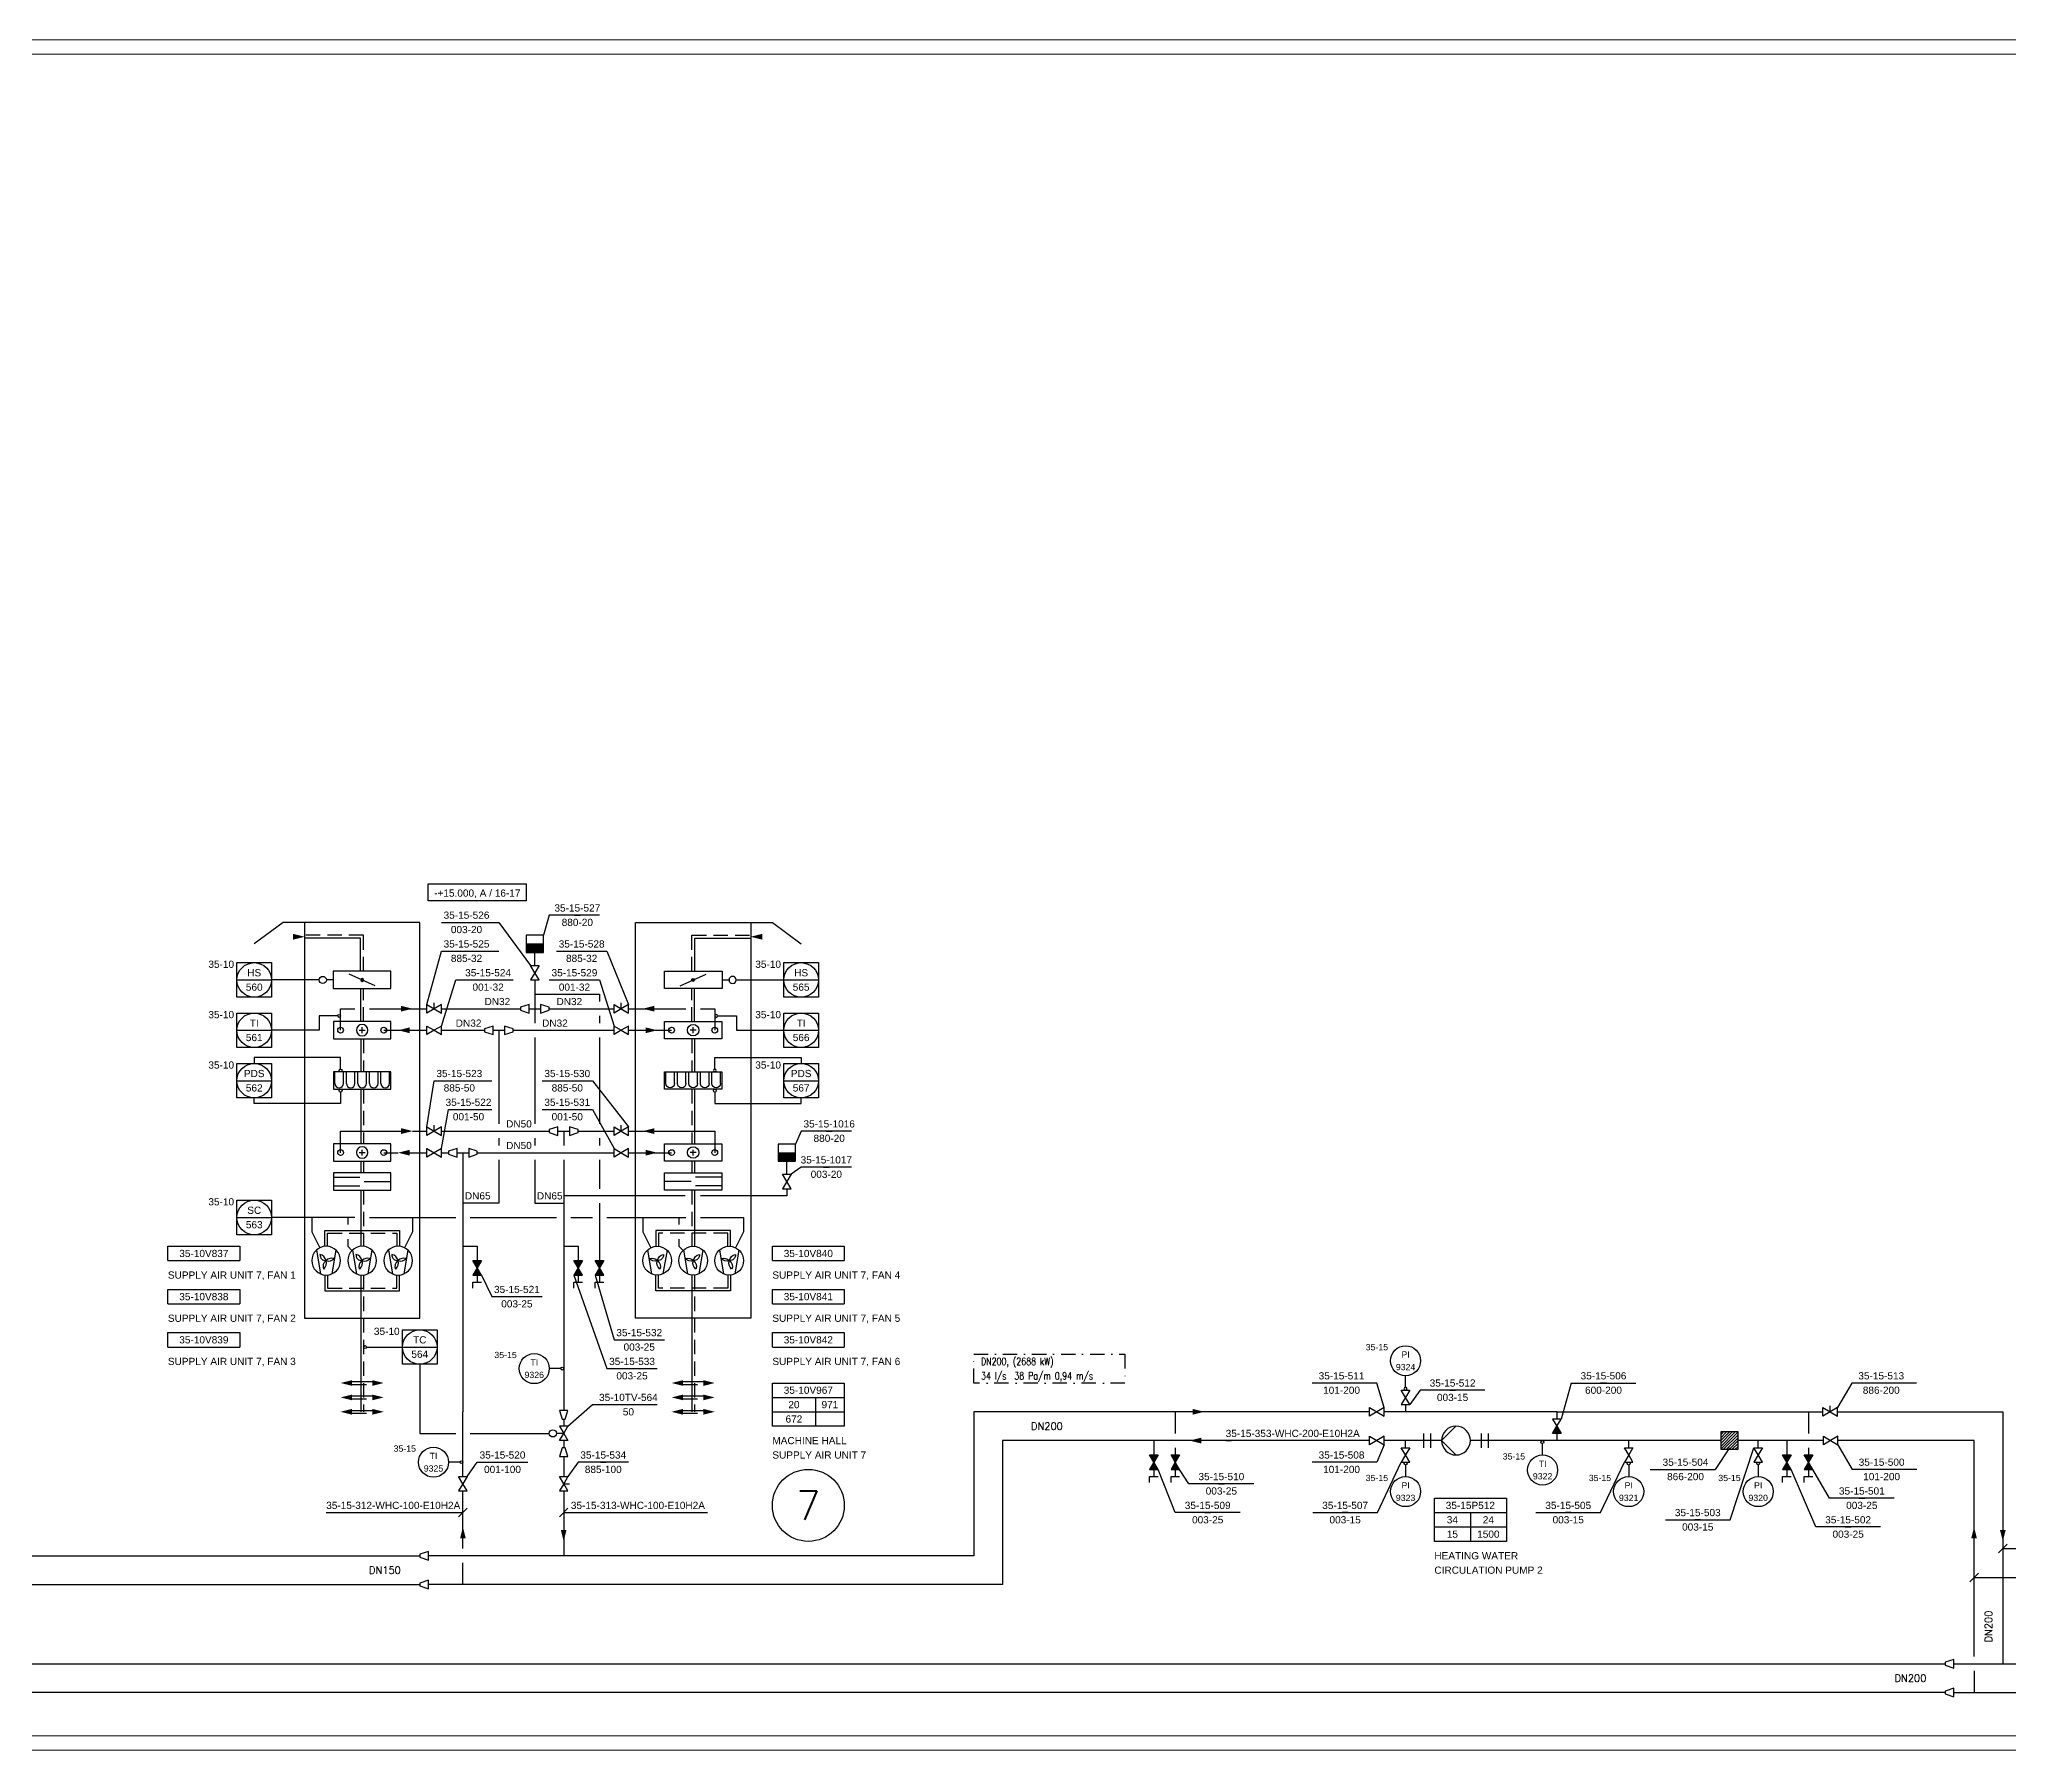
# Model space of a CAD drawing. Header units: millimetres. Extents: x 278 to 9444, y -5 to 599.
# Drawn here: x 2733 to 3417, y 0 to 594 of the extents above; entities that cross this region are included whole.
import ezdxf
from ezdxf.enums import TextEntityAlignment as Align

# ---------------------------------------------------------------- set-up
doc = ezdxf.new("R2010")
doc.units = ezdxf.units.MM
doc.header["$LTSCALE"] = 10
doc.header["$MEASUREMENT"] = 0
doc.linetypes.add('DASHDOT', pattern=[1, 0.5, -0.25, 0, -0.25])
doc.linetypes.add('DASHED', pattern=[0.75, 0.5, -0.25])
for name, color, linetype in [('P-A-SHEET', 3, 'Continuous'), ('P-AIR', 7, 'Continuous'), ('P-CVPOS', 7, 'Continuous'), ('P-FAN_POS', 7, 'Continuous'), ('P-FITTINGS', 7, 'Continuous'), ('P-HEATING_WATER', 3, 'Continuous'), ('P-INSTRPOS', 7, 'Continuous'), ('P-INSTRPOS_TEXTS', 7, 'Continuous'), ('P-INSTRU', 7, 'Continuous'), ('P-LINEPOS', 7, 'Continuous'), ('P-OTHER', 7, 'Continuous'), ('P-PUMP_POS', 7, 'Continuous'), ('P-PUMPS', 7, 'Continuous'), ('P-SYMB', 7, 'Continuous'), ('P-TEXT', 7, 'Continuous'), ('P-UNIT', 7, 'Continuous'), ('P-VALVEPOS', 7, 'Continuous'), ('P-VENTS', 7, 'Continuous'), ('P-WATER', 3, 'Continuous')]:
    doc.layers.add(name, color=color, linetype=linetype)
doc.styles.add('ARIAL', font='arial.ttf')
doc.styles.add('ROMANS', font='ROMANS.SHX')

# ---------------------------------------------------------------- blocks, each defined once
blk = doc.blocks.new('P7A5102')
at = {"color": 0, "linetype": 'ByBlock'}
for p, q in [((3, 10), (-3, 10)), ((-3, 10), (-3, -10)), ((3, -10), (3, 10)), ((-1, 0), (1, 0)), ((0, 1), (0, -1)), ((-3, -10), (3, -10))]:
    blk.add_line(p, q, dxfattribs=at)
for start, end in [(90, 270), (270, 90)]:
    blk.add_arc((0, 0), 2, start, end, dxfattribs=at)
blk = doc.blocks.new('P7A5222')
at = {"color": 0, "linetype": 'ByBlock'}
for p, q in [((-1.5, 10), (-1.5, 0.77)), ((1.5, 10), (1.5, 0.77)), ((0, -0.74), (0, -10))]:
    blk.add_line(p, q, dxfattribs=at)
blk.add_lwpolyline([(-3, 10), (-3, -10), (3, -10), (3, 10)], close=True, dxfattribs=at)
blk = doc.blocks.new('P7A0214')
at = {"color": 0, "linetype": 'ByBlock'}
for p, q in [((-3.6, 3.4), (4.6, 2)), ((-3.6, -3.4), (4.6, -2))]:
    blk.add_line(p, q, dxfattribs=at)
blk.add_lwpolyline([(0, 5, 1), (0, -5, 1)], format="xyb", close=True, dxfattribs=at)
for centre, radius, start, end in [((1.93, 2), 2.83, 164.98288, 226.8997), ((-2.2, 0.83), 2.38, 337.75098, 53.61565), ((0.88, -2.55), 2.64, 39.79777, 109.4011), ((0.4, -2.57), 2.53, 99.09028, 170.90972), ((-2, -0.17), 2, 267.13759, 2.86241), ((2, 1.33), 2.44, 214.99202, 292.24902)]:
    blk.add_arc(centre, radius, start, end, dxfattribs=at)
blk = doc.blocks.new('P7A5202')
at = {"linetype": 'Continuous'}
h = blk.add_hatch(color=0, dxfattribs=at)
edge = h.paths.add_edge_path()
edge.add_arc((0, 0), 0.5, 270, 450)
edge.add_arc((0, 0), 0.5, 90, 270)
at = {"color": 0, "linetype": 'ByBlock'}
blk.add_line((-2, -4.5), (2, 4.5), dxfattribs=at)
blk.add_lwpolyline([(3, -9.92), (3, 10.08), (-3, 10.08), (-3, -9.92)], close=True, dxfattribs=at)
at = {"color": 0, "linetype": 'Continuous'}
for start, end in [(90, 270), (270, 90)]:
    blk.add_arc((0, 0), 0.5, start, end, dxfattribs=at)
blk = doc.blocks.new('P7A5106')
at = {"color": 0, "linetype": 'ByBlock'}
for p, q in [((3, 10), (-3, 10)), ((-3, 10), (-3, -10)), ((-1, 9.5), (3, 9.5)), ((3, -10), (3, 10)), ((-1, 6.5), (3, 6.5)), ((-1, 5.5), (3, 5.5)), ((-1, 2.5), (3, 2.5)), ((-1, 1.5), (3, 1.5)), ((-1, -1.5), (3, -1.5)), ((-1, -2.5), (3, -2.5)), ((-1, -5.5), (3, -5.5)), ((-1, -6.5), (3, -6.5)), ((-3, -10), (3, -10)), ((-1, -9.5), (3, -9.5))]:
    blk.add_line(p, q, dxfattribs=at)
for centre in [(-1, 8), (-1, 4), (-1, 0), (-1, -4), (-1, -8)]:
    blk.add_arc(centre, 1.5, 90, 270, dxfattribs=at)
blk = doc.blocks.new('P7A1305')
at = {"color": 0, "linetype": 'ByBlock'}
blk.add_solid([(-4, -1), (-4, 1), (0, 0)], dxfattribs=at)
blk = doc.blocks.new('P7A1210')
at = {"color": 0, "linetype": 'ByBlock'}
blk.add_lwpolyline([(-3, 1.5), (-3, -1.5), (0, -0.5), (0, 0.5)], close=True, dxfattribs=at)
blk = doc.blocks.new('P7A1100')
at = {"color": 0, "linetype": 'ByBlock'}
for points in [[(-3, -1.8), (-3, 1.8), (0, 0)], [(3, -1.8), (3, 1.8), (0, 0)]]:
    blk.add_lwpolyline(points, close=True, dxfattribs=at)
blk = doc.blocks.new('CVR4349')
at = {"color": 0, "linetype": 'Continuous'}
blk.add_lwpolyline([(-1.5, 4.5, -1), (1.5, 4.5, -1), (-1.5, 4.5)], format="xyb", close=True, dxfattribs=at)
blk.add_lwpolyline([(0, 0), (0, 3)], dxfattribs=at)
at = {"layer": 'P-VENTS', "color": 0, "linetype": 'Continuous'}
for points in [[(-3, -1.8), (-3, 1.8), (0, 0)], [(3, -1.8), (3, 1.8), (0, 0)]]:
    blk.add_lwpolyline(points, close=True, dxfattribs=at)
blk = doc.blocks.new('P7A1172')
at = {"color": 0, "linetype": 'ByBlock'}
blk.add_line((0, 0), (0, 2.5), dxfattribs=at)
for points in [[(-3, 1.8), (0, 0), (-3, -1.8)], [(0, 0), (3, -1.8), (3, 1.8)]]:
    blk.add_lwpolyline(points, close=True, dxfattribs=at)
blk = doc.blocks.new('P7A1208')
at = {"color": 0, "linetype": 'ByBlock'}
for p, q in [((-3, 0), (-3, -3)), ((3, -3), (3, 0)), ((-3, -3), (3, -3))]:
    blk.add_line(p, q, dxfattribs=at)
blk.add_lwpolyline([(3, 3), (-3, 3), (-3, 0), (3, 0)], close=True, dxfattribs=at)
blk.add_solid([(-3, 0), (3, 0), (-3, -3), (3, -3)], dxfattribs=at)
blk = doc.blocks.new('PRR4AF3')
h = blk.add_hatch(color=0)
h.dxf.hatch_style = 1
h.paths.add_polyline_path([(-3, -1.8), (-3, 1.8), (0, 0)])
h.paths.add_polyline_path([(3, -1.8), (3, 1.8), (0, 0)])
at = {"layer": 'P-VENTS', "color": 0, "linetype": 'Continuous'}
for points in [[(-3, -1.8), (-3, 1.8), (0, 0)], [(3, -1.8), (3, 1.8), (0, 0)]]:
    blk.add_lwpolyline(points, close=True, dxfattribs=at)
blk = doc.blocks.new('P7A1212')
at = {"color": 0, "linetype": 'ByBlock'}
for p, q in [((0, -1.5), (0, 1.5)), ((2, -1.5), (0, -1.5))]:
    blk.add_line(p, q, dxfattribs=at)
blk = doc.blocks.new('PPI_1204A')
at = {"color": 0, "linetype": 'ByBlock'}
for p, q in [((-6, -6), (-6, 6)), ((-6, 6), (6, 6)), ((-6, 0), (6, 0)), ((6, 6), (6, -6)), ((6, -6), (-6, -6))]:
    blk.add_line(p, q, dxfattribs=at)
blk.add_circle((0, 0), 6, dxfattribs=at)
blk = doc.blocks.new('P7A1209')
at = {"color": 0, "linetype": 'ByBlock'}
for p, q in [((-3, -3), (3, 3)), ((-3, -2), (2, 3)), ((-3, -1), (1, 3)), ((-3, 0), (0, 3)), ((-3, 1), (-1, 3)), ((-3, 2), (-2, 3)), ((3, 3), (-3, 3)), ((-3, 3), (-3, -3)), ((-2, -3), (3, 2)), ((-1, -3), (3, 1)), ((0, -3), (3, 0)), ((3, -3), (3, 3)), ((-3, -3), (3, -3)), ((1, -3), (3, -1)), ((2, -3), (3, -2))]:
    blk.add_line(p, q, dxfattribs=at)
blk = doc.blocks.new('P7A0200')
at = {"color": 0, "linetype": 'ByBlock'}
for p, q in [((0, 5), (5, 0)), ((5, 0), (0, -5))]:
    blk.add_line(p, q, dxfattribs=at)
blk.add_lwpolyline([(0, -5, 1), (0, 5, 1)], format="xyb", close=True, dxfattribs=at)
blk = doc.blocks.new('P7A1106')
at = {"color": 0, "linetype": 'ByBlock'}
for p, q in [((3, 1.8), (0, 0)), ((3, -1.8), (3, 1.8)), ((0, 0), (3, -1.8))]:
    blk.add_line(p, q, dxfattribs=at)
blk.add_lwpolyline([(-3, 1.8), (0, 0), (-3, -1.8)], close=True, dxfattribs=at)
blk.add_solid([(3, 1.8), (0, 0), (3, -1.8)], dxfattribs=at)
blk = doc.blocks.new('PPI_0900A')
at = {"color": 0, "linetype": 'ByBlock'}
blk.add_line((-1, 0), (1, 0), dxfattribs=at)
blk = doc.blocks.new('PR_06C3')
h = blk.add_hatch(color=0)
h.paths.add_polyline_path([(-3, -1.8), (-3, 1.8), (0, 0)])
h.paths.add_polyline_path([(3, -1.8), (3, 1.8), (0, 0)])
at = {"color": 0, "linetype": 'ByBlock'}
for points in [[(-3, -1.8), (-3, 1.8), (0, 0)], [(3, -1.8), (3, 1.8), (0, 0)]]:
    blk.add_lwpolyline(points, close=True, dxfattribs=at)
blk = doc.blocks.new('PR_06AD')
h = blk.add_hatch(color=0)
h.paths.add_polyline_path([(-3, -1.8), (-3, 1.8), (0, 0)])
h.paths.add_polyline_path([(3, -1.8), (3, 1.8), (0, 0)])
at = {"color": 0, "linetype": 'ByBlock'}
for points in [[(-3, -1.8), (-3, 1.8), (0, 0)], [(3, -1.8), (3, 1.8), (0, 0)]]:
    blk.add_lwpolyline(points, close=True, dxfattribs=at)
blk = doc.blocks.new('P7A1250')
at = {"color": 0, "linetype": 'ByBlock'}
for points in [[(-1.25, 2.5), (-1.25, -2.5)], [(1.25, -2.5), (1.25, 2.5)]]:
    blk.add_lwpolyline(points, dxfattribs=at)
blk = doc.blocks.new('PPI_0101B')
at = {"color": 0, "linetype": 'ByBlock'}
blk.add_line((0, 1), (0, 5), dxfattribs=at)
blk.add_circle((0, 0.5), 0.5, dxfattribs=at)
blk = doc.blocks.new('PPI_1200A')
at = {"color": 0, "linetype": 'ByBlock'}
blk.add_circle((0, 0), 6, dxfattribs=at)
blk = doc.blocks.new('PPI_1000A')
at = {"color": 0, "linetype": 'ByBlock'}
blk.add_line((-1, 0), (1, 0), dxfattribs=at)
blk = doc.blocks.new('P7A1304')
at = {"color": 0, "linetype": 'ByBlock'}
blk.add_line((1.5, 1.5), (-1.5, -1.5), dxfattribs=at)
blk = doc.blocks.new('PPI_1100A')
at = {"color": 0, "linetype": 'ByBlock'}
blk.add_line((0, 0), (2, 0), dxfattribs=at)
blk = doc.blocks.new('PPI_0601A-25')
at = {"color": 0, "linetype": 'ByBlock'}
for p, q in [((0, 0), (25, 0)), ((0, -15), (0, 0)), ((25, 0), (25, -15)), ((0, -5), (25, -5)), ((15, -5), (15, -15)), ((0, -10), (25, -10)), ((25, -15), (0, -15))]:
    blk.add_line(p, q, dxfattribs=at)
blk = doc.blocks.new('PPI_060AA-25')
at = {"color": 0, "linetype": 'ByBlock'}
for p, q in [((0, -5), (0, 0)), ((0, 0), (25, 0)), ((25, 0), (25, -5)), ((0, -5), (25, -5))]:
    blk.add_line(p, q, dxfattribs=at)
blk = doc.blocks.new('PPI_0521A-25')
at = {"color": 0, "linetype": 'ByBlock'}
for p, q in [((0, 0), (25, 0)), ((0, -15), (0, 0)), ((25, 0), (25, -15)), ((0, -5), (25, -5)), ((12.5, -5), (12.5, -15)), ((0, -10), (25, -10)), ((25, -15), (0, -15))]:
    blk.add_line(p, q, dxfattribs=at)

msp = doc.modelspace()

# ---------------------------------------------------------------- linework, layer by layer
at = {"layer": 'P-A-SHEET', "color": 7, "const_width": 0.35}
for points in [[(282.5, 0), (9438.5, 0), (9438.5, 594), (282.5, 594)], [(287.5, 5), (9433.5, 5), (9433.5, 589), (287.5, 589)]]:
    msp.add_lwpolyline(points, close=True, dxfattribs=at)
at = {"layer": 'P-AIR', "linetype": 'DASHED'}
for points in [[(2845.42, 270.5), (2845.42, 283), (2825, 283)], [(2959.58, 270.5), (2959.58, 283), (2980, 283)], [(2845.5, 253), (2845.5, 264.5)], [(2959.5, 253), (2959.5, 264.5)], [(2845.5, 247.04), (2845.5, 235.54)], [(2959.5, 247.04), (2959.5, 235.54)], [(2845.5, 229.54), (2845.5, 210.54)], [(2959.5, 229.54), (2959.5, 210.54)], [(2845.5, 204.54), (2845.5, 200.5)], [(2959.5, 204.54), (2959.5, 200.5)], [(2845.5, 194.5), (2845.5, 174.97)], [(2959.5, 194.5), (2959.5, 174.97)], [(2833, 175), (2833, 179.5), (2857, 179.5), (2857, 175)], [(2972, 175), (2972, 179.5), (2948, 179.5), (2948, 175)], [(2833, 165), (2833, 160.5), (2857, 160.5), (2857, 165)], [(2845.5, 165), (2845.5, 117.5)], [(2972, 165), (2972, 160.5), (2948, 160.5), (2948, 165)], [(2960.5, 165), (2960.5, 117.5)], [(2841.5, 127), (2848.5, 127)], [(2956.5, 127), (2963.5, 127)], [(2841.5, 122), (2848.5, 122)], [(2841.5, 117), (2848.5, 117)], [(2956.5, 122), (2963.5, 122)], [(2956.5, 117), (2963.5, 117)]]:
    msp.add_lwpolyline(points, dxfattribs=at)
at = {"layer": 'P-AIR'}
for points in [[(2844.42, 270.5), (2844.42, 282), (2825, 282)], [(2960.58, 270.5), (2960.58, 282), (2980, 282)], [(2844.5, 253), (2844.5, 264.5)], [(2960.5, 253), (2960.5, 264.5)], [(2844.5, 247.04), (2844.5, 235.54)], [(2960.5, 247.04), (2960.5, 235.54)], [(2844.5, 229.54), (2844.5, 210.54)], [(2960.5, 229.54), (2960.5, 210.54)], [(2844.5, 204.54), (2844.5, 200.5)], [(2960.5, 204.54), (2960.5, 200.5)], [(2844.5, 194.5), (2844.5, 174.97)], [(2960.5, 194.5), (2960.5, 174.97)], [(2832, 175), (2832, 180.5), (2858, 180.5), (2858, 175)], [(2973, 175), (2973, 180.5), (2947, 180.5), (2947, 175)], [(2832, 165), (2832, 159.5), (2858, 159.5), (2858, 165)], [(2844.5, 165), (2844.5, 117.5)], [(2973, 165), (2973, 159.5), (2947, 159.5), (2947, 165)], [(2959.5, 165), (2959.5, 117.5)], [(2841.5, 128), (2848.5, 128)], [(2956.5, 128), (2963.5, 128)], [(2841.5, 123), (2848.5, 123)], [(2841.5, 118), (2848.5, 118)], [(2956.5, 123), (2963.5, 123)], [(2956.5, 118), (2963.5, 118)]]:
    msp.add_lwpolyline(points, dxfattribs=at)
at = {"layer": 'P-CVPOS'}
msp.add_lwpolyline([(2916.5, 112.5), (2925, 120), (2947.5, 120)], dxfattribs=at)
at = {"layer": 'P-HEATING_WATER'}
for points in [[(2905, 272.5), (2905, 277.5)], [(2992.5, 200), (2992.5, 205)], [(3127.5, 117.5), (3127.5, 110)], [(3260, 117.5), (3200, 117.5)], [(3260, 117.5), (3260, 115)], [(3260, 117.5), (3352.5, 117.5)], [(3347.5, 117.5), (3347.5, 110)], [(3260, 110), (3260, 107.5)], [(3120, 107.5), (3120, 102.5)], [(3127.5, 105), (3127.5, 102.5)], [(3220, 107.5), (3200, 107.5)], [(3260, 107.5), (3230, 107.5)], [(3317, 107.5), (3260, 107.5)], [(3352.63, 107.5), (3323, 107.5)], [(3340, 107.5), (3340, 102.5)], [(3347.5, 105), (3347.5, 102.5)], [(3120, 97.5), (3120, 95)], [(3127.5, 97.5), (3127.5, 95)], [(3340, 97.5), (3340, 95)], [(3347.5, 97.5), (3347.5, 95)]]:
    msp.add_lwpolyline(points, dxfattribs=at)
at = {"layer": 'P-INSTRPOS'}
for points in [[(2830, 267.5), (2813.5, 267.5)], [(2975, 267.5), (2991.5, 267.5)], [(2832.5, 255), (2830, 255), (2830, 250), (2813.5, 250)], [(2972.5, 255), (2975, 255), (2975, 250), (2991.5, 250)], [(2837.5, 240.54), (2807.5, 240.54), (2807.5, 238.5)], [(2967.5, 240.54), (2997.5, 240.54), (2997.5, 238.5)], [(2837.5, 224.54), (2807.5, 224.54), (2807.5, 226.5)], [(2967.5, 224.54), (2997.5, 224.54), (2997.5, 226.5)], [(2842.5, 185), (2813.5, 185)], [(2850, 140), (2859, 140)], [(2865, 134), (2865, 110), (2877.5, 110)]]:
    msp.add_lwpolyline(points, dxfattribs=at)
at = {"layer": 'P-INSTRU'}
for centre in [(2837.5, 250.04), (2852.5, 250.04), (2952.5, 250.04), (2967.5, 250.04), (2837.5, 207.54), (2852.5, 207.54), (2952.5, 207.54), (2967.5, 207.54)]:
    msp.add_circle(centre, 1, dxfattribs=at)
at = {"layer": 'P-OTHER'}
for p, q in [((3212.58, 125), (3209, 120)), ((3235.08, 125), (3212.58, 125)), ((3320.25, 80), (3328.5, 105)), ((3127.5, 82.5), (3121.5, 97.5)), ((3132.25, 92.5), (3129, 97.5)), ((3197.75, 82.5), (3206, 100)), ((3275.25, 82.5), (3283.5, 100)), ((3350, 77.5), (3341.5, 97.5)), ((3354.75, 87.5), (3349, 97.5)), ((3154.75, 92.5), (3132.25, 92.5)), ((3150, 82.5), (3127.5, 82.5)), ((3175.25, 82.5), (3197.75, 82.5)), ((3252.75, 82.5), (3275.25, 82.5)), ((3377.25, 87.5), (3354.75, 87.5)), ((3297.75, 80), (3320.25, 80)), ((3372.5, 77.5), (3350, 77.5))]:
    msp.add_line(p, q, dxfattribs=at)
for points in [[(2867.96, 300.92), (2902, 300.92), (2902, 295), (2867.96, 295), (2867.96, 300.92)], [(2872.5, 287.5), (2892.5, 287.5), (2903.5, 272.5)], [(2927.5, 290), (2910, 290), (2908, 283)], [(2912.5, 277.5), (2930, 277.5), (2937.5, 259)], [(2910, 267.5), (2927.5, 267.5), (2932.5, 251.5)], [(2907.5, 232.5), (2925, 232.5), (2937.5, 216.5)], [(2907.5, 222.5), (2925, 222.5), (2932.5, 209)], [(3015, 215), (2997.5, 215), (2995.5, 210.5)], [(3015, 202.5), (2997.5, 202.5), (2994, 200)], [(2827.5, 185), (2827.5, 180), (2830.26, 174.47)], [(2840, 185), (2840, 182.5)], [(2847.5, 185), (2862.5, 185), (2862.5, 180), (2859.74, 174.47)], [(2847.5, 185), (2877.5, 185)], [(2882.5, 185), (2912.5, 185)], [(2917.5, 185), (2925, 185)], [(2930, 185), (2957.5, 185)], [(2942.5, 185), (2942.5, 180), (2945.26, 174.47)], [(2955, 185), (2955, 182.5)], [(2962.5, 185), (2977.5, 185), (2977.5, 180), (2974.74, 174.47)], [(2840, 177.5), (2840, 175), (2841.46, 173.54)], [(2955, 177.5), (2955, 175), (2956.46, 173.54)], [(3265, 127.5), (3261.5, 115)], [(2882.5, 110), (2910, 110)], [(2937.5, 100), (2920, 100), (2916.5, 95)], [(2832.5, 82.5), (2880, 82.5)], [(2915, 82.5), (2965, 82.5)], [(3415, 70), (3465, 70)], [(3405, 60), (3465, 60)]]:
    msp.add_lwpolyline(points, dxfattribs=at)
at = {"layer": 'P-OTHER', "color": 0, "linetype": 'Continuous'}
for points in [[(2831.3, 266.25, -1), (2831.3, 268.75, -1), (2831.3, 266.25)], [(2973.7, 266.25, 1), (2973.7, 268.75, 1), (2973.7, 266.25)]]:
    msp.add_lwpolyline(points, format="xyb", close=True, dxfattribs=at)
for points in [[(2834.92, 267.5), (2832.55, 267.5)], [(2970.08, 267.5), (2972.45, 267.5)]]:
    msp.add_lwpolyline(points, dxfattribs=at)
at = {"layer": 'P-OTHER', "color": 1, "linetype": 'DASHDOT'}
msp.add_lwpolyline([(3057.5, 137.5), (3110, 137.5), (3110, 127.5), (3057.5, 127.5)], close=True, dxfattribs=at)
at = {"layer": 'P-OTHER'}
msp.add_circle((3000, 85), 12.5, dxfattribs=at)
at = {"layer": 'P-UNIT'}
for points in [[(2825, 287.5), (2817.5, 287.5), (2807.5, 280)], [(2980, 287.5), (2987.5, 287.5), (2997.5, 280)]]:
    msp.add_lwpolyline(points, dxfattribs=at)
for points in [[(2865, 150), (2865, 287.5), (2825, 287.5), (2825, 150)], [(2940, 150), (2940, 287.5), (2980, 287.5), (2980, 150)]]:
    msp.add_lwpolyline(points, close=True, dxfattribs=at)
at = {"layer": 'P-VALVEPOS'}
for p, q in [((3197.5, 127.5), (3175, 127.5)), ((3200, 119), (3197.5, 127.5)), ((3265, 127.5), (3287.5, 127.5)), ((3362.5, 127.5), (3357.5, 119)), ((3385, 127.5), (3362.5, 127.5)), ((3200, 106), (3197.5, 100)), ((3320, 105), (3315, 97.5)), ((3357.63, 106), (3362.63, 97.5)), ((3197.5, 100), (3175, 100)), ((3292.5, 97.5), (3315, 97.5)), ((3385.13, 97.5), (3362.63, 97.5))]:
    msp.add_line(p, q, dxfattribs=at)
for points in [[(2867.5, 259), (2872.5, 277.5), (2892.5, 277.5)], [(2872.5, 251.5), (2877.5, 267.5), (2897.5, 267.5)], [(2867.5, 216.5), (2870, 232.5), (2890, 232.5)], [(2872.5, 209), (2875, 222.5), (2890, 222.5)], [(2886.5, 165), (2890, 157.5), (2907.5, 157.5)], [(2918.5, 165), (2930, 132.5), (2947.5, 132.5)], [(2926, 165), (2932.5, 142.5), (2950, 142.5)], [(3225.08, 125), (3222.58, 125)], [(2881.5, 95), (2885, 100), (2902.5, 100)], [(3144.75, 92.5), (3142.25, 92.5)], [(3140, 82.5), (3137.5, 82.5)], [(3185.25, 82.5), (3187.75, 82.5)], [(3262.75, 82.5), (3265.25, 82.5)], [(3367.25, 87.5), (3364.75, 87.5)], [(3307.75, 80), (3310.25, 80)], [(3362.5, 77.5), (3360, 77.5)]]:
    msp.add_lwpolyline(points, dxfattribs=at)
at = {"layer": 'P-WATER'}
for points in [[(2905, 267.5), (2905, 257.5)], [(2905, 262.5), (2927.5, 262.5), (2927.5, 260)], [(2837.5, 250), (2837.5, 257.5), (2842.5, 257.5)], [(2847.5, 257.5), (2867.5, 257.5)], [(2872.5, 257.5), (2900, 257.5)], [(2903, 257.5), (2907, 257.5)], [(2905, 257.5), (2905, 252.5)], [(2910, 257.5), (2932.5, 257.5)], [(2927.5, 255), (2927.5, 252.5)], [(2937.5, 257.5), (2957.5, 257.5)], [(2962.5, 257.5), (2967.5, 257.5), (2967.5, 250)], [(2852.5, 250), (2867.5, 250)], [(2872.5, 250), (2887.5, 250)], [(2890.5, 250), (2894.5, 250)], [(2892.5, 250), (2892.5, 217.5)], [(2897.5, 250), (2932.5, 250)], [(2905, 247.5), (2905, 217.5)], [(2927.5, 247.5), (2927.5, 217.5)], [(2937.5, 250), (2952.5, 250)], [(2837.5, 207.5), (2837.5, 215), (2858.5, 215)], [(2862.5, 215), (2867.5, 215)], [(2872.5, 215), (2910, 215)], [(2892.5, 212.5), (2892.5, 210)], [(2905, 212.5), (2905, 210)], [(2913, 215), (2917, 215)], [(2915, 215), (2915, 210)], [(2920, 215), (2932.5, 215)], [(2927.5, 212.5), (2927.5, 210)], [(2937.5, 215), (2967.5, 215), (2967.5, 207.5)], [(2852.5, 207.5), (2857.5, 207.5)], [(2861.5, 207.5), (2867.5, 207.5)], [(2872.5, 207.5), (2875, 207.5)], [(2878, 207.5), (2882, 207.5)], [(2880, 207.5), (2880, 117.5)], [(2885, 207.5), (2932.5, 207.5)], [(2937.5, 207.5), (2952.5, 207.5)], [(2892.5, 205), (2892.5, 190)], [(2905, 205), (2905, 190)], [(2915, 205), (2915, 190)], [(2927.5, 205), (2927.5, 195)], [(2957.26, 192.5), (2915, 192.5)], [(2992.5, 195), (2992.5, 192.5), (2962.5, 192.5)], [(2892.5, 190), (2880, 190)], [(2905, 190), (2915, 190)], [(2915, 190), (2915, 118)], [(2927.5, 190), (2927.5, 170)], [(2880, 175), (2885, 175), (2885, 170)], [(2915, 175), (2920, 175), (2920, 170)], [(2885, 165), (2885, 162.5)], [(2920, 165), (2920, 162.5)], [(2927.5, 165), (2927.5, 162.5)], [(3195, 117.5), (3057.5, 117.5), (3057.5, 67.5), (2868, 67.5)], [(2880, 95), (2880, 117.5)], [(3207.5, 120), (3207.5, 117.5)], [(3357.5, 117.5), (3415, 117.5), (3415, 30)], [(2915, 115), (2915, 112.5)], [(3127.5, 107.5), (3067.5, 107.5), (3067.5, 57.5), (2868, 57.5)], [(2915, 107.5), (2915, 105)], [(3195, 107.5), (3127.5, 107.5)], [(3207.5, 105), (3207.5, 107.5)], [(3285, 105), (3285, 107.5)], [(3330, 105), (3330, 107.5)], [(3405, 32.5), (3405, 107.5), (3357.5, 107.5)], [(2915, 102), (2915, 95)], [(2880, 70), (2880, 90)], [(2915, 90), (2915, 67.5)], [(3398, 20), (6805, 20), (6805, 88.7)], [(1770.1, 77.5), (1840, 77.5), (1840, 30), (3395, 30)], [(3395, 20), (1830, 20), (1830, 67.5), (1770.1, 67.5)], [(2240.5, 67.5), (2865, 67.5)], [(2880, 57.5), (2880, 65)], [(2240.5, 57.5), (2865, 57.5)], [(3398, 30), (6788.5, 30)], [(3405, 27.5), (3405, 20)]]:
    msp.add_lwpolyline(points, dxfattribs=at)

# ---------------------------------------------------------------- block references
at = {"layer": 'P-CVPOS', "color": 140}
msp.add_blockref('PPI_1000A', (2937.5, 120), dxfattribs=at)
at = {"layer": 'P-FAN_POS', "color": 140}
for name, p in [('PPI_060AA-25', (2777.5, 175)), ('PPI_060AA-25', (2987.5, 175)), ('PPI_060AA-25', (2777.5, 160)), ('PPI_060AA-25', (2987.5, 160)), ('PPI_060AA-25', (2777.5, 145)), ('PPI_060AA-25', (2987.5, 145)), ('PPI_0601A-25', (2987.5, 127.5))]:
    msp.add_blockref(name, p, dxfattribs=at)
at = {"layer": 'P-FITTINGS'}
for name, p, rotation in [('P7A1210', (2900, 257.5), 180), ('P7A1210', (2887.5, 250), 180), ('P7A1210', (2910, 215), 180), ('P7A1210', (2875, 207.5), 180), ('P7A1210', (2875, 207.5), 180), ('P7A1210', (2915, 115), 270), ('P7A1210', (2915, 105), 89.99999999999999), ('P7A1212', (3120, 95), 270), ('P7A1212', (3127.5, 95), 270), ('P7A1212', (3340, 95), 270), ('P7A1212', (3347.5, 95), 270), ('P7A1210', (2865, 67.5), 180), ('P7A1210', (2865, 57.5), 180), ('P7A1210', (3395, 30), 180), ('P7A1210', (3395, 20), 180)]:
    msp.add_blockref(name, p, dxfattribs=dict(at, rotation=rotation))
for name, p in [('P7A1210', (2910, 257.5)), ('P7A1210', (2897.5, 250)), ('P7A1210', (2920, 215)), ('P7A1210', (2885, 207.5)), ('P7A1210', (2885, 207.5)), ('P7A1250', (3215, 107.5)), ('P7A1250', (3235, 107.5))]:
    msp.add_blockref(name, p, dxfattribs=at)
at = {"layer": 'P-INSTRPOS', "color": 140}
for p in [(2807.5, 267.5), (2997.5, 267.5), (2807.5, 250), (2997.5, 250), (2807.5, 232.5), (2997.5, 232.5), (2807.5, 185), (2865, 140)]:
    msp.add_blockref('PPI_1204A', p, dxfattribs=at)
at = {"layer": 'P-INSTRPOS', "color": 140, "xscale": 0.87, "yscale": 0.87, "zscale": 0.87}
for p in [(2904.78, 132.5), (3207.5, 135.22), (2869.78, 100), (3255.1, 97.28), (3207.5, 89.78), (3285, 89.78), (3330, 89.78)]:
    msp.add_blockref('PPI_1200A', p, dxfattribs=at)
at = {"layer": 'P-INSTRU', "color": 140}
for p, rotation in [((2837.5, 255), 90), ((2837.5, 229.54), 180), ((2967.5, 229.54), 180), ((2845.5, 140), 270), ((2915, 132.5), 90), ((3255, 107.5), 180), ((2880, 100), 90), ((3207.5, 100), 180), ((3285, 100), 180), ((3330, 100), 180)]:
    msp.add_blockref('PPI_0101B', p, dxfattribs=dict(at, rotation=rotation))
at = {"layer": 'P-INSTRU', "color": 140, "xscale": -1, "rotation": 270}
msp.add_blockref('PPI_0101B', (2967.5, 255), dxfattribs=at)
at = {"layer": 'P-INSTRU', "color": 140}
msp.add_blockref('PPI_0101B', (2837.5, 235.54), dxfattribs=at)
at = {"layer": 'P-INSTRU', "color": 140, "xscale": -1}
for p in [(2967.5, 235.54), (3207.5, 125)]:
    msp.add_blockref('PPI_0101B', p, dxfattribs=at)
at = {"layer": 'P-LINEPOS', "color": 140}
for p in [(3145, 107.5), (2832.5, 82.5), (2917.5, 82.5)]:
    msp.add_blockref('PPI_1100A', p, dxfattribs=at)
at = {"layer": 'P-PUMP_POS', "color": 140}
msp.add_blockref('PPI_0521A-25', (3217.5, 87.5), dxfattribs=at)
at = {"layer": 'P-PUMPS'}
for name, p, rotation in [('P7A0214', (2832.5, 170), 270), ('P7A0214', (2845, 170), 270), ('P7A0214', (2857.5, 170), 270), ('P7A0200', (3225, 107.5), 180)]:
    msp.add_blockref(name, p, dxfattribs=dict(at, rotation=rotation))
at = {"layer": 'P-PUMPS', "xscale": -1, "rotation": 90}
for p in [(2947.5, 170), (2960, 170), (2972.5, 170)]:
    msp.add_blockref('P7A0214', p, dxfattribs=at)
at = {"layer": 'P-SYMB'}
for name, p in [('P7A1305', (2825, 282.5)), ('P7A1208', (2905, 280)), ('P7A1305', (2862.5, 257.5)), ('P7A1305', (2862.5, 215)), ('P7A1208', (2992.5, 207.5)), ('P7A1305', (2852.5, 127.5)), ('P7A1305', (2852.5, 122.5)), ('P7A1305', (2967.5, 127.5)), ('P7A1305', (2967.5, 122.5)), ('P7A1305', (2852.5, 117.5)), ('P7A1305', (2967.5, 117.5)), ('P7A1305', (3137.5, 117.5)), ('P7A1209', (3320, 107.5)), ('P7A1304', (2880, 82.5)), ('P7A1304', (2915, 82.5)), ('P7A1304', (3415, 70)), ('P7A1304', (3405, 60))]:
    msp.add_blockref(name, p, dxfattribs=at)
at = {"layer": 'P-SYMB', "xscale": -1}
for p in [(2980, 282.5), (2942.5, 257.5), (2942.5, 215)]:
    msp.add_blockref('P7A1305', p, dxfattribs=at)
at = {"layer": 'P-SYMB'}
for name, p, rotation in [('P7A5202', (2845, 267.5), 90), ('P7A5102', (2845, 250.04), 90), ('P7A1305', (2857.5, 250), 180), ('P7A5106', (2845, 232.54), 90), ('P7A5102', (2845, 207.54), 90), ('P7A1305', (2857.5, 207.5), 180), ('P7A5222', (2845, 197.5), 90), ('P7A1212', (2885, 162.5), 270), ('P7A1212', (2920, 162.5), 270), ('P7A1212', (2927.5, 162.5), 270), ('P7A1305', (2837.5, 127.5), 180), ('P7A1305', (2837.5, 122.5), 180), ('P7A1305', (2952.5, 127.5), 180), ('P7A1305', (2952.5, 122.5), 180), ('P7A1305', (2837.5, 117.5), 180), ('P7A1305', (2952.5, 117.5), 180), ('P7A1305', (3132.5, 107.5), 180), ('P7A1305', (2880, 77.5), 90), ('P7A1305', (2915, 72.5), 270), ('P7A1305', (3405, 77.5), 90), ('P7A1305', (3415, 72.5), 270)]:
    msp.add_blockref(name, p, dxfattribs=dict(at, rotation=rotation))
at = {"layer": 'P-SYMB', "xscale": -1}
for name, p, rotation in [('P7A5202', (2960, 267.5), 270), ('P7A1305', (2947.5, 250), 180), ('P7A5102', (2960, 250.04), 270), ('P7A5106', (2960, 232.54), 270), ('P7A1305', (2947.5, 207.5), 180), ('P7A5102', (2960, 207.54), 270), ('P7A5222', (2960, 197.5), 270)]:
    msp.add_blockref(name, p, dxfattribs=dict(at, rotation=rotation))
at = {"layer": 'P-VALVEPOS', "color": 140}
for p in [(2881.25, 287.5), (2919.75, 290), (2881.25, 277.5), (2921.25, 277.5), (2888.75, 267.5), (2918.75, 267.5), (2878.75, 232.5), (2916.25, 232.5), (2881.94, 222.5), (2916.25, 222.5), (3007.25, 215), (3006.25, 202.5), (2898.75, 157.5), (2941.25, 142.5), (2938.75, 132.5), (3223.83, 125), (2893.75, 100), (2928.75, 100), (3304.75, 97.5), (3143.5, 92.5), (3138.75, 82.5), (3366, 87.5), (3361.25, 77.5)]:
    msp.add_blockref('PPI_0900A', p, dxfattribs=at)
at = {"layer": 'P-VALVEPOS', "color": 140, "rotation": 180}
msp.add_blockref('PPI_0900A', (3185.25, 127.5), dxfattribs=at)
at = {"layer": 'P-VALVEPOS', "color": 140, "xscale": -1}
for p in [(3276.25, 127.5), (3372.75, 127.5), (3185.25, 100), (3372.88, 97.5), (3186.5, 82.5), (3264, 82.5), (3309, 80)]:
    msp.add_blockref('PPI_0900A', p, dxfattribs=at)
at = {"layer": 'P-VENTS'}
for name, p, xscale, yscale, zscale, rotation in [('P7A1100', (2905, 270), 0.8333333333333144, 0.8333333333333144, 0.8333333333333144, 270), ('P7A1100', (2992.5, 197.5), 0.8333333333333144, 0.8333333333333144, 0.8333333333333144, 270), ('PRR4AF3', (2885, 167.5), 0.8333333333339399, 0.8333333333339399, 0.8333333333339399, 270), ('PRR4AF3', (2920, 167.5), 0.8333333333339399, 0.8333333333339399, 0.8333333333339399, 270), ('PRR4AF3', (2927.5, 167.5), 0.8333333333339399, 0.8333333333339399, 0.8333333333339399, 270), ('P7A1100', (3207.5, 122.5), -0.8333333333339399, 0.8333333333339399, 0.8333333333339399, 270), ('CVR4349', (2915, 110), 0.8333333333339399, 0.8333333333339399, 0.8333333333339399, 89.99999999999999), ('P7A1106', (3260, 112.5), -0.8333333333339399, 0.8333333333339399, 0.8333333333339399, 90), ('P7A1100', (3207.5, 102.5), 0.8333333333339399, 0.8333333333339399, 0.8333333333339399, 270), ('P7A1100', (3285, 102.5), 0.8333333333339399, 0.8333333333339399, 0.8333333333339399, 270), ('P7A1100', (3330, 102.5), 0.8333333333339399, 0.8333333333339399, 0.8333333333339399, 270), ('PR_06AD', (3120, 100), 0.8333333333339399, 0.8333333333339399, 0.8333333333339399, 270), ('PR_06C3', (3127.5, 100), 0.8333333333339399, 0.8333333333339399, 0.8333333333339399, 270), ('PR_06AD', (3340, 100), 0.8333333333339399, 0.8333333333339399, 0.8333333333339399, 270), ('PR_06C3', (3347.5, 100), 0.8333333333339399, 0.8333333333339399, 0.8333333333339399, 270), ('P7A1100', (2880, 92.5), 0.8333333333339399, 0.8333333333339399, 0.8333333333339399, 270), ('P7A1172', (2915, 92.5), 0.8333333333339399, 0.8333333333339399, 0.8333333333339399, 270)]:
    msp.add_blockref(name, p, dxfattribs=dict(at, xscale=xscale, yscale=yscale, zscale=zscale, rotation=rotation))
at = {"layer": 'P-VENTS', "yscale": 0.8333333333339399, "zscale": 0.8333333333339399}
for name, p, xscale in [('P7A1172', (2870, 257.5), 0.8333333333339399), ('P7A1172', (2935, 257.5), 0.8333333333339399), ('P7A1100', (2870, 250), 0.8333333333339399), ('P7A1100', (2935, 250), 0.8333333333339399), ('P7A1172', (2870, 215), 0.8333333333339399), ('P7A1172', (2935, 215), 0.8333333333339399), ('P7A1100', (2870, 207.5), 0.8333333333339399), ('P7A1100', (2935, 207.5), 0.8333333333339399), ('P7A1100', (3197.5, 117.5), -0.8333333333339399), ('P7A1172', (3355, 117.5), -0.8333333333339399), ('P7A1100', (3197.5, 107.5), -0.8333333333339399), ('P7A1100', (3355.13, 107.5), -0.8333333333339399)]:
    msp.add_blockref(name, p, dxfattribs=dict(at, xscale=xscale))

# ---------------------------------------------------------------- texts
at = {"layer": 'P-CVPOS', "color": 140, "style": 'ARIAL'}
for s, p in [('35-10TV-564', (2937.5, 122.5)), ('50', (2937.5, 117.5))]:
    msp.add_text(s, height=2.5, dxfattribs=at).set_placement(p, align=Align.MIDDLE)
at = {"layer": 'P-FAN_POS', "color": 140, "style": 'ARIAL'}
for s, p in [('35-10V837', (2790, 172.5)), ('35-10V840', (3000, 172.5)), ('35-10V838', (2790, 157.5)), ('35-10V841', (3000, 157.5)), ('35-10V839', (2790, 142.5)), ('35-10V842', (3000, 142.5)), ('35-10V967', (3000, 125)), ('20', (2995, 120)), ('971', (3007.5, 120)), ('672', (2995, 115))]:
    msp.add_text(s, height=2.5, dxfattribs=at).set_placement(p, align=Align.MIDDLE)
for s, p in [('SUPPLY AIR UNIT 7, FAN 1', (2777.5, 165)), ('SUPPLY AIR UNIT 7, FAN 4', (2987.5, 165)), ('SUPPLY AIR UNIT 7, FAN 2', (2777.5, 150)), ('SUPPLY AIR UNIT 7, FAN 5', (2987.5, 150)), ('SUPPLY AIR UNIT 7, FAN 3', (2777.5, 135)), ('SUPPLY AIR UNIT 7, FAN 6', (2987.5, 135)), ('SUPPLY AIR UNIT 7', (2987.5, 102.5)), ('MACHINE HALL', (2987.5, 107.5))]:
    msp.add_text(s, height=2.5, dxfattribs=at).set_placement(p, align=Align.MIDDLE_LEFT)
at = {"layer": 'P-INSTRPOS_TEXTS', "style": 'ARIAL'}
for s, height, p in [('35-10', 2.5, (2800.5, 271.7)), ('35-10', 2.5, (2990.5, 271.7)), ('35-10', 2.5, (2800.5, 254.2)), ('35-10', 2.5, (2990.5, 254.2)), ('35-10', 2.5, (2800.5, 236.7)), ('35-10', 2.5, (2990.5, 236.7)), ('35-10', 2.5, (2800.5, 189.2)), ('35-10', 2.5, (2858, 144.2)), ('35-15', 2.175, (2898.69, 136.15)), ('35-15', 2.175, (3201.41, 138.87)), ('35-15', 2.175, (2863.69, 103.65)), ('35-15', 2.175, (3249.01, 100.93)), ('35-15', 2.175, (3201.41, 93.43)), ('35-15', 2.175, (3278.91, 93.43)), ('35-15', 2.175, (3323.91, 93.43))]:
    msp.add_text(s, height=height, dxfattribs=at).set_placement(p, align=Align.RIGHT)
for s, height, p in [('HS', 2.5, (2807.5, 270)), ('HS', 2.5, (2997.5, 270)), ('560', 2.5, (2807.5, 265)), ('565', 2.5, (2997.5, 265)), ('TI', 2.5, (2807.5, 252.5)), ('TI', 2.5, (2997.5, 252.5)), ('561', 2.5, (2807.5, 247.5)), ('566', 2.5, (2997.5, 247.5)), ('PDS', 2.5, (2807.5, 235)), ('PDS', 2.5, (2997.5, 235)), ('562', 2.5, (2807.5, 230)), ('567', 2.5, (2997.5, 230)), ('SC', 2.5, (2807.5, 187.5)), ('563', 2.5, (2807.5, 182.5)), ('TC', 2.5, (2865, 142.5)), ('564', 2.5, (2865, 137.5)), ('PI', 2.175, (3207.5, 137.4)), ('9326', 2.175, (2904.78, 130.32)), ('TI', 2.175, (2904.78, 134.67)), ('9324', 2.175, (3207.5, 133.04)), ('TI', 2.175, (2869.78, 102.17)), ('9325', 2.175, (2869.78, 97.82)), ('9322', 2.175, (3255.1, 95.11)), ('TI', 2.175, (3255.1, 99.45)), ('PI', 2.175, (3207.5, 91.95)), ('PI', 2.175, (3285, 91.95)), ('PI', 2.175, (3330, 91.95)), ('9323', 2.175, (3207.5, 87.61)), ('9321', 2.175, (3285, 87.61)), ('9320', 2.175, (3330, 87.61))]:
    msp.add_text(s, height=height, dxfattribs=at).set_placement(p, align=Align.MIDDLE)
at = {"layer": 'P-LINEPOS', "color": 140, "style": 'ARIAL'}
for s, p in [('35-15-353-WHC-200-E10H2A', (3145, 110)), ('35-15-312-WHC-100-E10H2A', (2832.5, 85)), ('35-15-313-WHC-100-E10H2A', (2917.5, 85))]:
    msp.add_text(s, height=2.5, dxfattribs=at).set_placement(p, align=Align.MIDDLE_LEFT)
at = {"layer": 'P-PUMP_POS', "style": 'ROMANS'}
msp.add_text('7', height=10, dxfattribs=at).set_placement((3000, 85), align=Align.MIDDLE_CENTER)
at = {"layer": 'P-PUMP_POS', "color": 140, "style": 'ARIAL'}
for s, p in [('35-15P512', (3230, 85)), ('34', (3223.75, 80)), ('15', (3223.75, 75)), ('1500', (3236.25, 75)), ('24', (3236.25, 80))]:
    msp.add_text(s, height=2.5, dxfattribs=at).set_placement(p, align=Align.MIDDLE)
for s, p in [('HEATING WATER', (3217.5, 67.5)), ('CIRCULATION PUMP 2', (3217.5, 62.5))]:
    msp.add_text(s, height=2.5, dxfattribs=at).set_placement(p, align=Align.MIDDLE_LEFT)
at = {"layer": 'P-TEXT', "style": 'ARIAL'}
msp.add_text('-+15.000, A / 16-17', height=2.5, dxfattribs=at).set_placement((2885, 297.5), align=Align.MIDDLE)
at = {"layer": 'P-TEXT'}
for s, style, p in [('DN32', 'ARIAL', (2887.5, 260)), ('DN32', 'ARIAL', (2912.5, 260)), ('DN32', 'ARIAL', (2877.5, 252.5)), ('DN32', 'ARIAL', (2907.5, 252.5)), ('DN50', 'ARIAL', (2895, 217.5)), ('DN50', 'ARIAL', (2895, 210)), ('DN65', 'ARIAL', (2880.69, 192.5)), ('DN65', 'ARIAL', (2905.69, 192.5)), ('DN200', 'ROMANS', (3077.38, 112.5)), ('DN150', 'ROMANS', (2847.38, 62.5)), ('DN200', 'ROMANS', (3377.38, 25))]:
    msp.add_text(s, height=2.5, dxfattribs=dict(at, style=style)).set_placement(p, align=Align.MIDDLE_LEFT)
at = {"layer": 'P-TEXT', "style": 'ROMANS', "width": 0.8}
for s, p in [('34 l/s  38 Pa/m 0,94 m/s', (3060, 130)), ('DN200, (2688 kW) ', (3060, 135))]:
    msp.add_text(s, height=2.5, dxfattribs=at).set_placement(p, align=Align.MIDDLE_LEFT)
at = {"layer": 'P-TEXT', "style": 'ROMANS'}
msp.add_text('DN200', height=2.5, rotation=90, dxfattribs=at).set_placement((3410, 37.38), align=Align.MIDDLE_LEFT)
at = {"layer": 'P-VALVEPOS', "color": 140, "style": 'ARIAL'}
for s, p in [('35-15-526', (2881.25, 290)), ('35-15-527', (2919.75, 292.5)), ('880-20', (2919.75, 287.5)), ('35-15-525', (2881.25, 280)), ('003-20', (2881.25, 285)), ('35-15-528', (2921.25, 280)), ('885-32', (2881.25, 275)), ('885-32', (2921.25, 275)), ('35-15-524', (2888.75, 270)), ('35-15-529', (2918.75, 270)), ('001-32', (2888.75, 265)), ('001-32', (2918.75, 265)), ('35-15-523', (2878.75, 235)), ('35-15-530', (2916.25, 235)), ('885-50', (2878.75, 230)), ('35-15-522', (2881.94, 225)), ('35-15-531', (2916.25, 225)), ('885-50', (2916.25, 230)), ('001-50', (2881.94, 220)), ('001-50', (2916.25, 220)), ('35-15-1016', (3007.25, 217.5)), ('880-20', (3007.25, 212.5)), ('35-15-1017', (3006.25, 205)), ('003-20', (3006.25, 200)), ('35-15-521', (2898.75, 160)), ('003-25', (2898.75, 155)), ('35-15-532', (2941.25, 145)), ('003-25', (2941.25, 140)), ('35-15-533', (2938.75, 135)), ('003-25', (2938.75, 130)), ('35-15-511', (3185.25, 130)), ('35-15-506', (3276.25, 130)), ('35-15-513', (3372.75, 130)), ('101-200', (3185.25, 125)), ('35-15-512', (3223.83, 127.5)), ('003-15', (3223.83, 122.5)), ('600-200', (3276.25, 125)), ('886-200', (3372.75, 125)), ('35-15-520', (2893.75, 102.5)), ('35-15-534', (2928.75, 102.5)), ('35-15-508', (3185.25, 102.5)), ('001-100', (2893.75, 97.5)), ('885-100', (2928.75, 97.5)), ('35-15-510', (3143.5, 95)), ('101-200', (3185.25, 97.5)), ('35-15-504', (3304.75, 100)), ('866-200', (3304.75, 95)), ('35-15-500', (3372.88, 100)), ('101-200', (3372.88, 95)), ('003-25', (3143.5, 90)), ('35-15-501', (3366, 90)), ('35-15-509', (3138.75, 85)), ('35-15-507', (3186.5, 85)), ('35-15-505', (3264, 85)), ('35-15-503', (3309, 82.5)), ('003-25', (3366, 85)), ('003-25', (3138.75, 80)), ('003-15', (3186.5, 80)), ('003-15', (3264, 80)), ('003-15', (3309, 77.5)), ('35-15-502', (3361.25, 80)), ('003-25', (3361.25, 75))]:
    msp.add_text(s, height=2.5, dxfattribs=at).set_placement(p, align=Align.MIDDLE)

doc.saveas('drawing.dxf')
